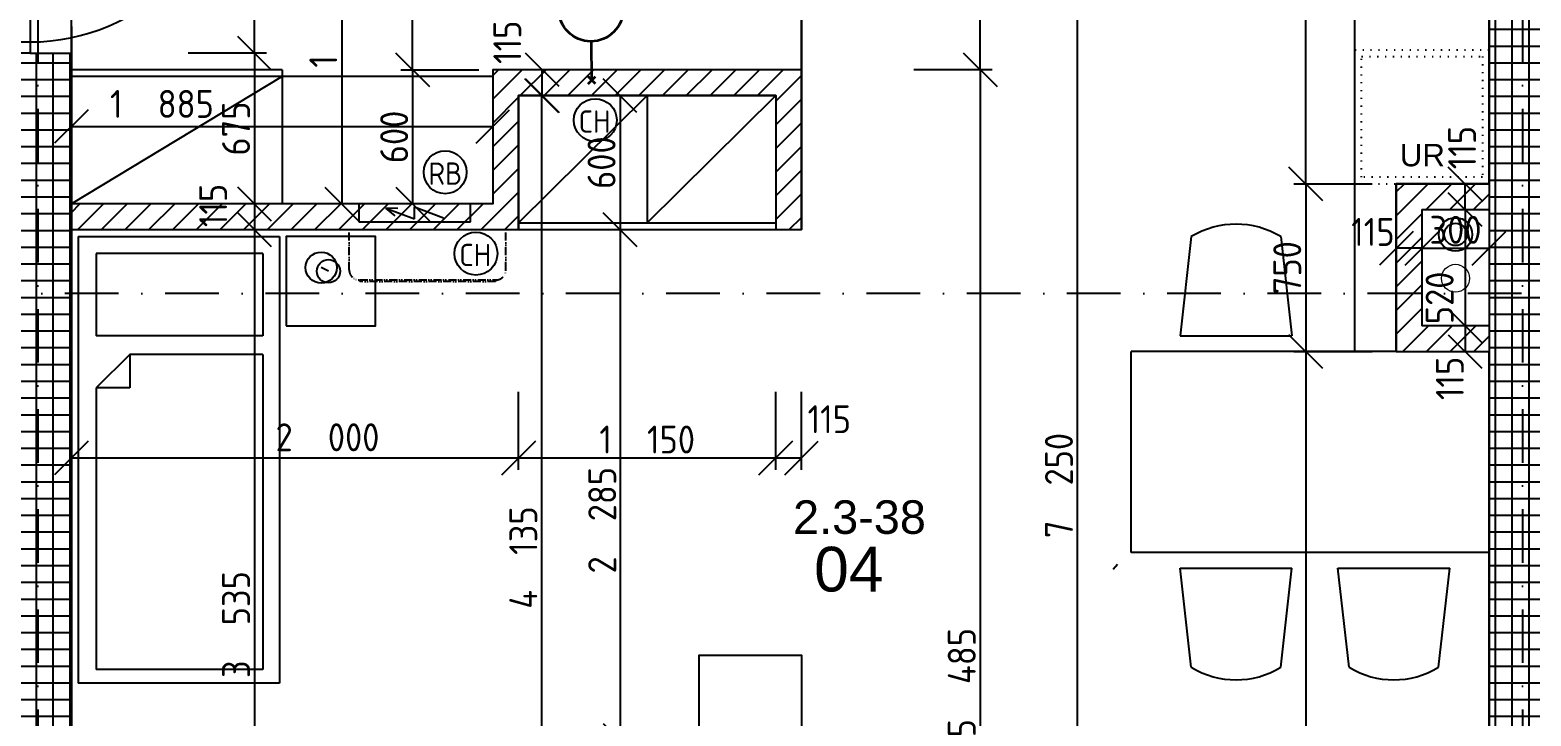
# Model space of a CAD drawing. Extents: x 4511820 to 5180432, y -1526536 to -944957.
# Drawn here: x 5109347 to 5116060, y -1209941 to -1206871 of the extents above; entities that cross this region are included whole.
import ezdxf

# ---------------------------------------------------------------- set-up
doc = ezdxf.new("R2010")
doc.units = 0
doc.header["$MEASUREMENT"] = 0
for name, pattern in [('ACAD_ISO07W100', [3.5, 0.5, -3]), ('ACAD_ISO12W100', [22, 12, -3, 0.5, -3, 0.5, -3]), ('BODKOCIARKOVANA_3', [5.6, 3, -1.3, 0, -1.3])]:
    doc.linetypes.add(name, pattern=pattern)
doc.layers.get('0').update_dxf_attribs({"linetype": 'CONTINUOUS'})
doc.layers.get('Defpoints').update_dxf_attribs({"color": 61, "linetype": 'CONTINUOUS'})
for name, color, linetype in [('DVERE', 45, 'CONTINUOUS'), ('KÓTY', 4, 'CONTINUOUS'), ('MÚRY', 1, 'CONTINUOUS'), ('osi', 253, 'CONTINUOUS'), ('Plochy', 41, 'CONTINUOUS'), ('POPIS', 7, 'CONTINUOUS'), ('TENKÁ', 7, 'CONTINUOUS'), ('ZARIADENIE', 47, 'CONTINUOUS'), ('ZARIADENIE1', 145, 'CONTINUOUS'), ('ZZ-chladenie', 133, 'CONTINUOUS'), ('ZZ-elektro', 221, 'CONTINUOUS'), ('zz-vetr', 52, 'CONTINUOUS'), ('ŠRAFY', 82, 'CONTINUOUS')]:
    doc.layers.add(name, color=color, linetype=linetype)
doc.layers.add('preklady', color=74, linetype='CONTINUOUS', lineweight=35)
doc.layers.add('zz-kanal-splaskova', color=37, linetype='CONTINUOUS', lineweight=18)
doc.styles.add('ARIAL', font='arial.ttf')
doc.styles.add('STYLE1', font='isocp.shx')
doc.dimstyles.new('STANDARD-50', dxfattribs={"dimtxt": 125, "dimasz": 150, "dimexe": 10, "dimexo": 200, "dimgap": 20, "dimtad": 1, "dimdsep": 46, "dimlunit": 6, "dimtxsty": 'STYLE1', "dimblk1": 'OBLIQUE', "dimblk2": 'OBLIQUE', "dimsah": 1, "dimcen": 2.5, "dimse1": 1, "dimse2": 1, "dimadec": 0, "dimazin": 0, "dimtfac": 1, "dimtmove": 1, "dimatfit": 3, "dimldrblk": 'OBLIQUE', "dimfxl": 1, "dimtolj": 1, "dimtzin": 0, "dimarcsym": 0})
pattern_1 = [(90, (-3307273.674, 579782.7), (-75, 1e-14), []), (180, (-3307273.674, 579782.7), (-1e-14, -75), [])]

# ---------------------------------------------------------------- blocks, each defined once
blk = doc.blocks.new('JEDNOPOSTEL')
at = {"layer": 'ZARIADENIE', "ltscale": 0.25}
for p, q in [((4449069, -1322230.2), (4447069, -1322230.2)), ((4447069, -1323130.2), (4447069, -1322230.2)), ((4449069, -1322230.2), (4449069, -1323130.2)), ((4449069, -1323130.2), (4447069, -1323130.2)), ((4448913, -1323349.6), (4448929.1, -1323317.4))]:
    blk.add_line(p, q, dxfattribs=at)
at = {"layer": 'ZARIADENIE', "color": 76, "ltscale": 0.25}
for p, q in [((4448390.6, -1322311.3), (4447130.6, -1322311.3)), ((4447130.6, -1323056.9), (4447130.6, -1322311.3)), ((4448540.6, -1322461.3), (4448390.6, -1322311.3)), ((4448390.6, -1322461.3), (4448390.6, -1322311.3)), ((4448992.6, -1322311.3), (4448623.3, -1322311.3)), ((4448623.3, -1323056.9), (4448623.3, -1322311.3)), ((4448992.6, -1323056.9), (4448992.6, -1322311.3)), ((4448540.6, -1322461.3), (4448390.6, -1322461.3)), ((4448540.6, -1323056.9), (4448540.6, -1322461.3)), ((4448540.6, -1323056.9), (4447130.6, -1323056.9)), ((4448992.6, -1323056.9), (4448623.3, -1323056.9))]:
    blk.add_line(p, q, dxfattribs=at)
at = {"layer": 'ZARIADENIE'}
blk.add_lwpolyline([(4448669, -1323160.2), (4448669, -1323560.2), (4449069, -1323560.2), (4449069, -1323160.2)], close=True, dxfattribs=at)
at = {"layer": 'ZARIADENIE', "ltscale": 0.25}
for centre, radius in [((4448929.1, -1323317.4), 69.7), ((4448913, -1323349.6), 51.9)]:
    blk.add_circle(centre, radius, dxfattribs=at)
blk = doc.blocks.new('chlad2')
at = {"layer": 'ZZ-chladenie', "linetype": 'ACAD_ISO12W100', "ltscale": 3}
for p, q in [((5102412.5, -1105747.3), (5102592.5, -1105747.3)), ((5102412.5, -1106448.4), (5102592.5, -1106448.4))]:
    blk.add_line(p, q, dxfattribs=at)
blk.add_lwpolyline([(5102367.5, -1106402), (5102360.8, -1106402), (5102360.8, -1105794.8), (5102367.5, -1105794.8)], close=True, dxfattribs=at)
for centre, start, end in [((5102412.5, -1105792.3), 90, 180), ((5102412.5, -1106403.4), 180, 270)]:
    blk.add_arc(centre, 45, start, end, dxfattribs=at)
blk = doc.blocks.new('_OBLIQUE')
at = {"color": 0, "linetype": 'ByBlock'}
blk.add_line((-0.5, -0.5), (0.5, 0.5), dxfattribs=at)
blk = doc.blocks.new('*D28121')
at = {"layer": 'Defpoints', "color": 0}
for p in [(5111636, -1207164.2), (5111636, -1207164.2), (5111897.5, -1211299.2)]:
    blk.add_point(p, dxfattribs=at)
at = {"layer": 'KÓTY', "color": 0, "lineweight": -2}
blk.add_line((5111636, -1211299.2), (5111636, -1207164.2), dxfattribs=at)
at = {"layer": 'KÓTY', "color": 0, "linetype": 'ByBlock', "lineweight": -2, "xscale": 150, "yscale": 150, "zscale": 150}
for p, rotation in [((5111636, -1207164.2), 90), ((5111636, -1211299.2), 270)]:
    blk.add_blockref('_OBLIQUE', p, dxfattribs=dict(at, rotation=rotation))
at = {"layer": 'KÓTY', "color": 0, "insert": (5111553.5, -1209231.7), "char_height": 125, "attachment_point": 5, "rotation": 90, "style": 'STYLE1'}
blk.add_mtext('\\A1;4ﾠ135', dxfattribs=at)
blk = doc.blocks.new('*D28122')
at = {"layer": 'Defpoints', "color": 0}
for p in [(5111638.2, -1207049.2), (5111638.2, -1207049.2), (5111638.2, -1207164.2)]:
    blk.add_point(p, dxfattribs=at)
at = {"layer": 'KÓTY', "color": 0, "lineweight": -2}
blk.add_line((5111638.2, -1207164.2), (5111638.2, -1207049.2), dxfattribs=at)
at = {"layer": 'KÓTY', "color": 0, "linetype": 'ByBlock', "lineweight": -2, "xscale": 150, "yscale": 150, "zscale": 150}
for p, rotation in [((5111638.2, -1207049.2), 90), ((5111638.2, -1207164.2), 270)]:
    blk.add_blockref('_OBLIQUE', p, dxfattribs=dict(at, rotation=rotation))
at = {"layer": 'KÓTY', "color": 0, "insert": (5111482, -1206925.5), "char_height": 125, "attachment_point": 5, "rotation": 90, "style": 'STYLE1'}
blk.add_mtext('\\A1;115', dxfattribs=at)
blk = doc.blocks.new('*D28124')
at = {"layer": 'Defpoints', "color": 0}
for p in [(5110822.5, -1205974.2), (5110741.5, -1207649.2), (5110741.5, -1207649.2)]:
    blk.add_point(p, dxfattribs=at)
at = {"layer": 'KÓTY', "color": 0, "lineweight": -2}
blk.add_line((5110741.5, -1205974.2), (5110741.5, -1207649.2), dxfattribs=at)
at = {"layer": 'KÓTY', "color": 0, "linetype": 'ByBlock', "lineweight": -2, "xscale": 150, "yscale": 150, "zscale": 150}
for p, rotation in [((5110741.5, -1205974.2), 90), ((5110741.5, -1207649.2), 270)]:
    blk.add_blockref('_OBLIQUE', p, dxfattribs=dict(at, rotation=rotation))
at = {"layer": 'KÓTY', "color": 0, "insert": (5110659, -1206811.7), "char_height": 125, "attachment_point": 5, "rotation": 90, "style": 'STYLE1'}
blk.add_mtext('\\A1;1ﾠ675', dxfattribs=at)
blk = doc.blocks.new('*D28125')
at = {"layer": 'Defpoints', "color": 0}
for p in [(5110351.5, -1207649.2), (5110351.5, -1207764.2), (5110351.5, -1207764.2)]:
    blk.add_point(p, dxfattribs=at)
at = {"layer": 'KÓTY', "color": 0, "lineweight": -2}
blk.add_line((5110351.5, -1207649.2), (5110351.5, -1207764.2), dxfattribs=at)
at = {"layer": 'KÓTY', "color": 0, "linetype": 'ByBlock', "lineweight": -2, "xscale": 150, "yscale": 150, "zscale": 150}
for p, rotation in [((5110351.5, -1207649.2), 90), ((5110351.5, -1207764.2), 270)]:
    blk.add_blockref('_OBLIQUE', p, dxfattribs=dict(at, rotation=rotation))
at = {"layer": 'KÓTY', "color": 0, "insert": (5110166.5, -1207656), "char_height": 125, "attachment_point": 5, "rotation": 90, "style": 'STYLE1'}
blk.add_mtext('\\A1;115', dxfattribs=at)
blk = doc.blocks.new('*D28126')
at = {"layer": 'Defpoints', "color": 0}
for p in [(5110351.5, -1207764.2), (5110351.5, -1211299.2), (5110351.5, -1211299.2)]:
    blk.add_point(p, dxfattribs=at)
at = {"layer": 'KÓTY', "color": 0, "lineweight": -2}
blk.add_line((5110351.5, -1207764.2), (5110351.5, -1211299.2), dxfattribs=at)
at = {"layer": 'KÓTY', "color": 0, "linetype": 'ByBlock', "lineweight": -2, "xscale": 150, "yscale": 150, "zscale": 150}
for p, rotation in [((5110351.5, -1207764.2), 90), ((5110351.5, -1211299.2), 270)]:
    blk.add_blockref('_OBLIQUE', p, dxfattribs=dict(at, rotation=rotation))
at = {"layer": 'KÓTY', "color": 0, "insert": (5110269, -1209531.7), "char_height": 125, "attachment_point": 5, "rotation": 90, "style": 'STYLE1'}
blk.add_mtext('\\A1;3ﾠ535', dxfattribs=at)
blk = doc.blocks.new('*D28153')
at = {"layer": 'Defpoints', "color": 0}
for p in [(5109532.5, -1207879.2), (5111532.5, -1207879.2), (5111532.5, -1208786)]:
    blk.add_point(p, dxfattribs=at)
at = {"layer": 'KÓTY', "color": 0, "lineweight": -2}
blk.add_line((5109532.5, -1208786), (5111532.5, -1208786), dxfattribs=at)
at = {"layer": 'KÓTY', "color": 0, "linetype": 'ByBlock', "lineweight": -2, "xscale": 150, "yscale": 150, "zscale": 150, "rotation": 180}
blk.add_blockref('_OBLIQUE', (5109532.5, -1208786), dxfattribs=at)
at = {"layer": 'KÓTY', "color": 0, "linetype": 'ByBlock', "lineweight": -2, "xscale": 150, "yscale": 150, "zscale": 150}
blk.add_blockref('_OBLIQUE', (5111532.5, -1208786), dxfattribs=at)
at = {"layer": 'KÓTY', "color": 0, "insert": (5110678, -1208693.5), "char_height": 125, "attachment_point": 5, "style": 'STYLE1'}
blk.add_mtext('\\A1;2ﾠ000', dxfattribs=at)
blk = doc.blocks.new('*D28154')
at = {"layer": 'Defpoints', "color": 0}
for p in [(5111532.5, -1207879.2), (5112682.5, -1207879.2), (5112682.5, -1208786)]:
    blk.add_point(p, dxfattribs=at)
at = {"layer": 'KÓTY', "color": 0, "lineweight": -2}
blk.add_line((5111532.5, -1208786), (5112682.5, -1208786), dxfattribs=at)
at = {"layer": 'KÓTY', "color": 0, "linetype": 'ByBlock', "lineweight": -2, "xscale": 150, "yscale": 150, "zscale": 150, "rotation": 180}
blk.add_blockref('_OBLIQUE', (5111532.5, -1208786), dxfattribs=at)
at = {"layer": 'KÓTY', "color": 0, "linetype": 'ByBlock', "lineweight": -2, "xscale": 150, "yscale": 150, "zscale": 150}
blk.add_blockref('_OBLIQUE', (5112682.5, -1208786), dxfattribs=at)
at = {"layer": 'KÓTY', "color": 0, "insert": (5112107.5, -1208703.5), "char_height": 125, "attachment_point": 5, "style": 'STYLE1'}
blk.add_mtext('\\A1;1ﾠ150', dxfattribs=at)
blk = doc.blocks.new('*D28155')
at = {"layer": 'Defpoints', "color": 0}
for p in [(5111417.5, -1207302.5), (5109532.5, -1207649.2), (5111417.5, -1207649.2)]:
    blk.add_point(p, dxfattribs=at)
at = {"layer": 'KÓTY', "color": 0, "lineweight": -2}
blk.add_line((5109532.5, -1207302.5), (5111417.5, -1207302.5), dxfattribs=at)
at = {"layer": 'KÓTY', "color": 0, "linetype": 'ByBlock', "lineweight": -2, "xscale": 150, "yscale": 150, "zscale": 150, "rotation": 180}
blk.add_blockref('_OBLIQUE', (5109532.5, -1207302.5), dxfattribs=at)
at = {"layer": 'KÓTY', "color": 0, "linetype": 'ByBlock', "lineweight": -2, "xscale": 150, "yscale": 150, "zscale": 150}
blk.add_blockref('_OBLIQUE', (5111417.5, -1207302.5), dxfattribs=at)
at = {"layer": 'KÓTY', "color": 0, "insert": (5109937.5, -1207201.5), "char_height": 125, "attachment_point": 5, "style": 'STYLE1'}
blk.add_mtext('\\A1;1ﾠ885', dxfattribs=at)
blk = doc.blocks.new('*D28156')
at = {"layer": 'Defpoints', "color": 0}
for p in [(5111417.5, -1207049.2), (5111058.5, -1207649.2), (5111417.5, -1207649.2)]:
    blk.add_point(p, dxfattribs=at)
at = {"layer": 'KÓTY', "color": 0, "lineweight": -2}
blk.add_line((5111058.5, -1207049.2), (5111058.5, -1207649.2), dxfattribs=at)
at = {"layer": 'KÓTY', "color": 0, "linetype": 'ByBlock', "lineweight": -2, "xscale": 150, "yscale": 150, "zscale": 150}
for p, rotation in [((5111058.5, -1207049.2), 90), ((5111058.5, -1207649.2), 270)]:
    blk.add_blockref('_OBLIQUE', p, dxfattribs=dict(at, rotation=rotation))
at = {"layer": 'KÓTY', "color": 0, "insert": (5110976, -1207349.2), "char_height": 125, "attachment_point": 5, "rotation": 90, "style": 'STYLE1'}
blk.add_mtext('\\A1;600', dxfattribs=at)
blk = doc.blocks.new('*D28157')
at = {"layer": 'Defpoints', "color": 0}
for p in [(5111058.5, -1205974.2), (5111417.5, -1205974.2), (5111417.5, -1207049.2)]:
    blk.add_point(p, dxfattribs=at)
at = {"layer": 'KÓTY', "color": 0, "lineweight": -2}
blk.add_line((5111058.5, -1207049.2), (5111058.5, -1205974.2), dxfattribs=at)
at = {"layer": 'KÓTY', "color": 0, "linetype": 'ByBlock', "lineweight": -2, "xscale": 150, "yscale": 150, "zscale": 150}
for p, rotation in [((5111058.5, -1205974.2), 90), ((5111058.5, -1207049.2), 270)]:
    blk.add_blockref('_OBLIQUE', p, dxfattribs=dict(at, rotation=rotation))
at = {"layer": 'KÓTY', "color": 0, "insert": (5110976, -1206511.7), "char_height": 125, "attachment_point": 5, "rotation": 90, "style": 'STYLE1'}
blk.add_mtext('\\A1;1ﾠ075', dxfattribs=at)
blk = doc.blocks.new('*D28163')
at = {"layer": 'Defpoints', "color": 0}
for p in [(5114031.5, -1205284.2), (5114868.5, -1205284.2), (5114868.5, -1212534.2)]:
    blk.add_point(p, dxfattribs=at)
at = {"layer": 'KÓTY', "color": 0, "lineweight": -2}
blk.add_line((5114031.5, -1212534.2), (5114031.5, -1205284.2), dxfattribs=at)
at = {"layer": 'KÓTY', "color": 0, "linetype": 'ByBlock', "lineweight": -2, "xscale": 150, "yscale": 150, "zscale": 150}
for p, rotation in [((5114031.5, -1205284.2), 90), ((5114031.5, -1212534.2), 270)]:
    blk.add_blockref('_OBLIQUE', p, dxfattribs=dict(at, rotation=rotation))
at = {"layer": 'KÓTY', "color": 0, "insert": (5113949, -1208909.2), "char_height": 125, "attachment_point": 5, "rotation": 90, "style": 'STYLE1'}
blk.add_mtext('\\A1;7ﾠ250', dxfattribs=at)
blk = doc.blocks.new('*D28173')
at = {"layer": 'Defpoints', "color": 0}
for p in [(5109532.5, -1206974.2), (5109532.5, -1207649.2), (5110351.5, -1207649.2)]:
    blk.add_point(p, dxfattribs=at)
at = {"layer": 'KÓTY', "color": 0, "lineweight": -2}
blk.add_line((5110351.5, -1206974.2), (5110351.5, -1207649.2), dxfattribs=at)
at = {"layer": 'KÓTY', "color": 0, "linetype": 'ByBlock', "lineweight": -2, "xscale": 150, "yscale": 150, "zscale": 150}
for p, rotation in [((5110351.5, -1206974.2), 90), ((5110351.5, -1207649.2), 270)]:
    blk.add_blockref('_OBLIQUE', p, dxfattribs=dict(at, rotation=rotation))
at = {"layer": 'KÓTY', "color": 0, "insert": (5110269, -1207311.7), "char_height": 125, "attachment_point": 5, "rotation": 90, "style": 'STYLE1'}
blk.add_mtext('\\A1;675', dxfattribs=at)
blk = doc.blocks.new('*D28174')
at = {"layer": 'Defpoints', "color": 0}
for p in [(5109532.5, -1205974.2), (5110351.5, -1205974.2), (5109532.5, -1206974.2)]:
    blk.add_point(p, dxfattribs=at)
at = {"layer": 'KÓTY', "color": 0, "lineweight": -2}
blk.add_line((5110351.5, -1206974.2), (5110351.5, -1205974.2), dxfattribs=at)
at = {"layer": 'KÓTY', "color": 0, "linetype": 'ByBlock', "lineweight": -2, "xscale": 150, "yscale": 150, "zscale": 150}
for p, rotation in [((5110351.5, -1205974.2), 90), ((5110351.5, -1206974.2), 270)]:
    blk.add_blockref('_OBLIQUE', p, dxfattribs=dict(at, rotation=rotation))
at = {"layer": 'KÓTY', "color": 0, "insert": (5110269, -1206474.2), "char_height": 125, "attachment_point": 5, "rotation": 90, "style": 'STYLE1'}
blk.add_mtext('\\A1;1ﾠ000', dxfattribs=at)
blk = doc.blocks.new('*D28178')
at = {"layer": 'Defpoints', "color": 0}
for p in [(5112750, -1207049.2), (5112870, -1212534.2), (5113597, -1212534.2)]:
    blk.add_point(p, dxfattribs=at)
at = {"layer": 'KÓTY', "color": 0, "lineweight": -2}
blk.add_line((5113597, -1207049.2), (5113597, -1212534.2), dxfattribs=at)
at = {"layer": 'KÓTY', "color": 0, "linetype": 'ByBlock', "lineweight": -2, "xscale": 150, "yscale": 150, "zscale": 150}
for p, rotation in [((5113597, -1207049.2), 90), ((5113597, -1212534.2), 270)]:
    blk.add_blockref('_OBLIQUE', p, dxfattribs=dict(at, rotation=rotation))
at = {"layer": 'KÓTY', "color": 0, "insert": (5113514.5, -1209791.7), "char_height": 125, "attachment_point": 5, "rotation": 90, "style": 'STYLE1'}
blk.add_mtext('\\A1;5ﾠ485', dxfattribs=at)
blk = doc.blocks.new('*D28179')
at = {"layer": 'Defpoints', "color": 0}
for p in [(5112797.5, -1205974.2), (5113597, -1205974.2), (5112797.5, -1207049.2)]:
    blk.add_point(p, dxfattribs=at)
at = {"layer": 'KÓTY', "color": 0, "lineweight": -2}
blk.add_line((5113597, -1207049.2), (5113597, -1205974.2), dxfattribs=at)
at = {"layer": 'KÓTY', "color": 0, "linetype": 'ByBlock', "lineweight": -2, "xscale": 150, "yscale": 150, "zscale": 150}
for p, rotation in [((5113597, -1205974.2), 90), ((5113597, -1207049.2), 270)]:
    blk.add_blockref('_OBLIQUE', p, dxfattribs=dict(at, rotation=rotation))
at = {"layer": 'KÓTY', "color": 0, "insert": (5113492.5, -1206434), "char_height": 125, "attachment_point": 5, "rotation": 90, "style": 'STYLE1'}
blk.add_mtext('\\A1;1ﾠ075', dxfattribs=at)
blk = doc.blocks.new('*D28183')
at = {"layer": 'Defpoints', "color": 0}
for p in [(5115299.5, -1207559.2), (5115052.5, -1208309.2), (5115299.5, -1208309.2)]:
    blk.add_point(p, dxfattribs=at)
at = {"layer": 'KÓTY', "color": 0, "lineweight": -2}
blk.add_line((5115052.5, -1207559.2), (5115052.5, -1208309.2), dxfattribs=at)
at = {"layer": 'KÓTY', "color": 0, "linetype": 'ByBlock', "lineweight": -2, "xscale": 150, "yscale": 150, "zscale": 150}
for p, rotation in [((5115052.5, -1207559.2), 90), ((5115052.5, -1208309.2), 270)]:
    blk.add_blockref('_OBLIQUE', p, dxfattribs=dict(at, rotation=rotation))
at = {"layer": 'KÓTY', "color": 0, "insert": (5114970, -1207934.2), "char_height": 125, "attachment_point": 5, "rotation": 90, "style": 'STYLE1'}
blk.add_mtext('\\A1;750', dxfattribs=at)
blk = doc.blocks.new('*D28184')
at = {"layer": 'Defpoints', "color": 0}
for p in [(5115457.5, -1208309.2), (5115052.5, -1212534.2), (5115457.5, -1212534.2)]:
    blk.add_point(p, dxfattribs=at)
at = {"layer": 'KÓTY', "color": 0, "lineweight": -2}
blk.add_line((5115052.5, -1208309.2), (5115052.5, -1212534.2), dxfattribs=at)
at = {"layer": 'KÓTY', "color": 0, "linetype": 'ByBlock', "lineweight": -2, "xscale": 150, "yscale": 150, "zscale": 150}
for p, rotation in [((5115052.5, -1208309.2), 90), ((5115052.5, -1212534.2), 270)]:
    blk.add_blockref('_OBLIQUE', p, dxfattribs=dict(at, rotation=rotation))
at = {"layer": 'KÓTY', "color": 0, "insert": (5114970, -1210421.7), "char_height": 125, "attachment_point": 5, "rotation": 90, "style": 'STYLE1'}
blk.add_mtext('\\A1;4ﾠ225', dxfattribs=at)
blk = doc.blocks.new('*D28185')
at = {"layer": 'Defpoints', "color": 0}
for p in [(5115052.5, -1205284.2), (5115457.5, -1205284.2), (5115457.5, -1207559.2)]:
    blk.add_point(p, dxfattribs=at)
at = {"layer": 'KÓTY', "color": 0, "lineweight": -2}
blk.add_line((5115052.5, -1207559.2), (5115052.5, -1205284.2), dxfattribs=at)
at = {"layer": 'KÓTY', "color": 0, "linetype": 'ByBlock', "lineweight": -2, "xscale": 150, "yscale": 150, "zscale": 150}
for p, rotation in [((5115052.5, -1205284.2), 90), ((5115052.5, -1207559.2), 270)]:
    blk.add_blockref('_OBLIQUE', p, dxfattribs=dict(at, rotation=rotation))
at = {"layer": 'KÓTY', "color": 0, "insert": (5114970, -1206421.7), "char_height": 125, "attachment_point": 5, "rotation": 90, "style": 'STYLE1'}
blk.add_mtext('\\A1;2ﾠ275', dxfattribs=at)
blk = doc.blocks.new('*D28188')
at = {"layer": 'Defpoints', "color": 0}
for p in [(5115572.5, -1207674.2), (5115872.5, -1207674.2), (5115872.5, -1207847.5)]:
    blk.add_point(p, dxfattribs=at)
at = {"layer": 'KÓTY', "color": 0, "lineweight": -2}
blk.add_line((5115572.5, -1207847.5), (5115872.5, -1207847.5), dxfattribs=at)
at = {"layer": 'KÓTY', "color": 0, "linetype": 'ByBlock', "lineweight": -2, "xscale": 150, "yscale": 150, "zscale": 150, "rotation": 180}
blk.add_blockref('_OBLIQUE', (5115572.5, -1207847.5), dxfattribs=at)
at = {"layer": 'KÓTY', "color": 0, "linetype": 'ByBlock', "lineweight": -2, "xscale": 150, "yscale": 150, "zscale": 150}
blk.add_blockref('_OBLIQUE', (5115872.5, -1207847.5), dxfattribs=at)
at = {"layer": 'KÓTY', "color": 0, "insert": (5115722.5, -1207765), "char_height": 125, "attachment_point": 5, "style": 'STYLE1'}
blk.add_mtext('\\A1;300', dxfattribs=at)
blk = doc.blocks.new('*D28189')
at = {"layer": 'Defpoints', "color": 0}
for p in [(5115572.5, -1207674.2), (5115572.5, -1208194.2), (5115765, -1208194.2)]:
    blk.add_point(p, dxfattribs=at)
at = {"layer": 'KÓTY', "color": 0, "lineweight": -2}
blk.add_line((5115765, -1207674.2), (5115765, -1208194.2), dxfattribs=at)
at = {"layer": 'KÓTY', "color": 0, "linetype": 'ByBlock', "lineweight": -2, "xscale": 150, "yscale": 150, "zscale": 150}
for p, rotation in [((5115765, -1207674.2), 90), ((5115765, -1208194.2), 270)]:
    blk.add_blockref('_OBLIQUE', p, dxfattribs=dict(at, rotation=rotation))
at = {"layer": 'KÓTY', "color": 0, "insert": (5115651.5, -1208069.5), "char_height": 125, "attachment_point": 5, "rotation": 90, "style": 'STYLE1'}
blk.add_mtext('\\A1;520', dxfattribs=at)
blk = doc.blocks.new('*D28190')
at = {"layer": 'Defpoints', "color": 0}
for p in [(5115457.5, -1207847.5), (5115457.5, -1207847.5), (5115572.5, -1207847.5)]:
    blk.add_point(p, dxfattribs=at)
at = {"layer": 'KÓTY', "color": 0, "lineweight": -2}
blk.add_line((5115572.5, -1207847.5), (5115457.5, -1207847.5), dxfattribs=at)
at = {"layer": 'KÓTY', "color": 0, "linetype": 'ByBlock', "lineweight": -2, "xscale": 150, "yscale": 150, "zscale": 150, "rotation": 180}
blk.add_blockref('_OBLIQUE', (5115457.5, -1207847.5), dxfattribs=at)
at = {"layer": 'KÓTY', "color": 0, "linetype": 'ByBlock', "lineweight": -2, "xscale": 150, "yscale": 150, "zscale": 150}
blk.add_blockref('_OBLIQUE', (5115572.5, -1207847.5), dxfattribs=at)
at = {"layer": 'KÓTY', "color": 0, "insert": (5115353, -1207774.5), "char_height": 125, "attachment_point": 5, "style": 'STYLE1'}
blk.add_mtext('\\A1;115', dxfattribs=at)
blk = doc.blocks.new('*D28191')
at = {"layer": 'Defpoints', "color": 0}
for p in [(5115572.5, -1208194.2), (5115572.5, -1208309.2), (5115765, -1208309.2)]:
    blk.add_point(p, dxfattribs=at)
at = {"layer": 'KÓTY', "color": 0, "lineweight": -2}
blk.add_line((5115765, -1208194.2), (5115765, -1208309.2), dxfattribs=at)
at = {"layer": 'KÓTY', "color": 0, "linetype": 'ByBlock', "lineweight": -2, "xscale": 150, "yscale": 150, "zscale": 150}
for p, rotation in [((5115765, -1208194.2), 90), ((5115765, -1208309.2), 270)]:
    blk.add_blockref('_OBLIQUE', p, dxfattribs=dict(at, rotation=rotation))
at = {"layer": 'KÓTY', "color": 0, "insert": (5115697, -1208430), "char_height": 125, "attachment_point": 5, "rotation": 90, "style": 'STYLE1'}
blk.add_mtext('\\A1;115', dxfattribs=at)
blk = doc.blocks.new('*D28192')
at = {"layer": 'Defpoints', "color": 0}
for p in [(5115765, -1207559.2), (5115765, -1207559.2), (5115765, -1207674.2)]:
    blk.add_point(p, dxfattribs=at)
at = {"layer": 'KÓTY', "color": 0, "lineweight": -2}
blk.add_line((5115765, -1207674.2), (5115765, -1207559.2), dxfattribs=at)
at = {"layer": 'KÓTY', "color": 0, "linetype": 'ByBlock', "lineweight": -2, "xscale": 150, "yscale": 150, "zscale": 150}
for p, rotation in [((5115765, -1207559.2), 90), ((5115765, -1207674.2), 270)]:
    blk.add_blockref('_OBLIQUE', p, dxfattribs=dict(at, rotation=rotation))
at = {"layer": 'KÓTY', "color": 0, "insert": (5115752, -1207397), "char_height": 125, "attachment_point": 5, "rotation": 90, "style": 'STYLE1'}
blk.add_mtext('\\A1;115', dxfattribs=at)
blk = doc.blocks.new('*D28675')
at = {"layer": 'Defpoints', "color": 0}
for p in [(5112682.5, -1207764.2), (5112797.5, -1207764.2), (5112797.5, -1208786)]:
    blk.add_point(p, dxfattribs=at)
at = {"layer": 'KÓTY', "color": 0, "lineweight": -2}
blk.add_line((5112682.5, -1208786), (5112797.5, -1208786), dxfattribs=at)
at = {"layer": 'KÓTY', "color": 0, "linetype": 'ByBlock', "lineweight": -2, "xscale": 150, "yscale": 150, "zscale": 150, "rotation": 180}
blk.add_blockref('_OBLIQUE', (5112682.5, -1208786), dxfattribs=at)
at = {"layer": 'KÓTY', "color": 0, "linetype": 'ByBlock', "lineweight": -2, "xscale": 150, "yscale": 150, "zscale": 150}
blk.add_blockref('_OBLIQUE', (5112797.5, -1208786), dxfattribs=at)
at = {"layer": 'KÓTY', "color": 0, "insert": (5112922, -1208612.5), "char_height": 125, "attachment_point": 5, "style": 'STYLE1'}
blk.add_mtext('\\A1;115', dxfattribs=at)
blk = doc.blocks.new('*D28677')
at = {"layer": 'Defpoints', "color": 0}
for p in [(5112682.5, -1207764.2), (5111986, -1210049.2), (5112682.5, -1210049.2)]:
    blk.add_point(p, dxfattribs=at)
at = {"layer": 'KÓTY', "color": 0, "lineweight": -2}
blk.add_line((5111986, -1207764.2), (5111986, -1210049.2), dxfattribs=at)
at = {"layer": 'KÓTY', "color": 0, "linetype": 'ByBlock', "lineweight": -2, "xscale": 150, "yscale": 150, "zscale": 150}
for p, rotation in [((5111986, -1207764.2), 90), ((5111986, -1210049.2), 270)]:
    blk.add_blockref('_OBLIQUE', p, dxfattribs=dict(at, rotation=rotation))
at = {"layer": 'KÓTY', "color": 0, "insert": (5111906.5, -1209064.5), "char_height": 125, "attachment_point": 5, "rotation": 90, "style": 'STYLE1'}
blk.add_mtext('\\A1;2ﾠ285', dxfattribs=at)
blk = doc.blocks.new('*D28678')
at = {"layer": 'Defpoints', "color": 0}
for p in [(5112617, -1207164.2), (5111986, -1207764.2), (5112682.5, -1207764.2)]:
    blk.add_point(p, dxfattribs=at)
at = {"layer": 'KÓTY', "color": 0, "lineweight": -2}
blk.add_line((5111986, -1207164.2), (5111986, -1207764.2), dxfattribs=at)
at = {"layer": 'KÓTY', "color": 0, "linetype": 'ByBlock', "lineweight": -2, "xscale": 150, "yscale": 150, "zscale": 150}
for p, rotation in [((5111986, -1207164.2), 90), ((5111986, -1207764.2), 270)]:
    blk.add_blockref('_OBLIQUE', p, dxfattribs=dict(at, rotation=rotation))
at = {"layer": 'KÓTY', "color": 0, "insert": (5111903.5, -1207464.2), "char_height": 125, "attachment_point": 5, "rotation": 90, "style": 'STYLE1'}
blk.add_mtext('\\A1;600', dxfattribs=at)

msp = doc.modelspace()

# ---------------------------------------------------------------- hatches: boundary and pattern name
at = {"layer": 'ŠRAFY', "ltscale": 0.25}
h = msp.add_hatch(dxfattribs=at)
h.set_pattern_fill('ANSI37', color=256, scale=600, angle=45)
h.set_pattern_definition(pattern_1)
h.paths.add_polyline_path([(5116172.5, -1211299.226), (5116172.5, -1205159.226), (5115872.5, -1205159.226), (5115872.5, -1205169.226), (5115872.5, -1205284.226), (5115872.5, -1207559.226), (5115872.5, -1207674.226), (5115872.5, -1208194.226), (5115872.5, -1208309.226), (5115872.5, -1212534.226), (5116172.5, -1212534.226)])
h = msp.add_hatch(dxfattribs=at)
h.set_pattern_fill('ANSI37', color=256, scale=600, angle=45)
h.set_pattern_definition(pattern_1)
h.paths.add_polyline_path([(5109232.5, -1208619.226), (5109232.5, -1208734.226), (5109232.5, -1211474.226), (5109532.5, -1211474.226), (5109532.5, -1211299.226), (5109532.5, -1207764.226), (5109532.5, -1207649.226), (5109532.5, -1206974.226), (5109347.5, -1206974.226), (5109232.5, -1206974.226), (5109232.5, -1208569.226)])
h = msp.add_hatch(dxfattribs=at)
h.set_pattern_fill('ANSI31', color=256, scale=600, style=0)
h.set_pattern_definition([(45, (515270.5, 214751.965), (-53.0330086, 53.0330086), [])])
h.paths.add_polyline_path([(5112797.5, -1207764.226), (5112797.5, -1207049.226), (5111417.5, -1207049.226), (5111417.5, -1207649.226), (5109532.5, -1207649.226), (5109532.5, -1207764.226), (5111532.5, -1207764.226), (5111532.5, -1207164.226), (5112682.5, -1207164.226), (5112682.5, -1207764.226)])
h.paths.add_polyline_path([(5110041.5, -1207774.726), (5110041.5, -1207537.226), (5110291.5, -1207537.226), (5110291.5, -1207774.726)], flags=9)
h = msp.add_hatch(dxfattribs=at)
h.set_pattern_fill('ANSI31', color=256, scale=600, style=0)
h.set_pattern_definition([(45, (515270.5, 214751.965), (-53.0330086, 53.0330086), [])])
h.paths.add_polyline_path([(5115572.5, -1208194.226), (5115572.5, -1207674.226), (5115872.5, -1207674.226), (5115872.5, -1207559.226), (5115457.5, -1207559.226), (5115457.5, -1208309.226), (5115872.5, -1208309.226), (5115872.5, -1208194.226), (5115652.5, -1208194.226)])

# ---------------------------------------------------------------- linework, layer by layer
at = {"layer": 'DVERE'}
msp.add_line((5109347.5, -1206024.226), (5109347.5, -1206924.226), dxfattribs=at)
msp.add_arc((5109347.5, -1206024.226), 900, 270, 0, dxfattribs=at)
at = {"layer": 'KÓTY', "ltscale": 0.25}
for p, q in [((5110404.903, -1206974.226), (5110054.903, -1206974.226)), ((5113650.403, -1207049.226), (5113300.403, -1207049.226))]:
    msp.add_line(p, q, dxfattribs=at)
at = {"layer": 'KÓTY', "ltscale": 25}
for p, q in [((5111005.097, -1207049.226), (5111355.097, -1207049.226)), ((5114999.097, -1207559.226), (5115349.097, -1207559.226)), ((5114999.097, -1208309.226), (5115349.097, -1208309.226)), ((5111532.5, -1208839.438), (5111532.5, -1208489.438)), ((5112682.5, -1208839.438), (5112682.5, -1208489.438)), ((5112797.5, -1208839.438), (5112797.5, -1208489.438))]:
    msp.add_line(p, q, dxfattribs=at)
at = {"layer": 'KÓTY'}
msp.add_line((5111932.597, -1207764.226), (5112282.597, -1207764.226), dxfattribs=at)
at = {"layer": 'MÚRY', "ltscale": 0.25}
for p, q in [((5115872.5, -1207559.226), (5115872.5, -1205284.226)), ((5112797.5, -1207049.226), (5111417.5, -1207049.226)), ((5112682.5, -1207164.226), (5111532.5, -1207164.226)), ((5115457.5, -1207559.226), (5115872.5, -1207559.226)), ((5115457.5, -1208309.226), (5115457.5, -1207559.226)), ((5111417.5, -1207649.226), (5109532.5, -1207649.226)), ((5115572.5, -1207674.226), (5115872.5, -1207674.226)), ((5115572.5, -1207674.226), (5115572.5, -1208194.226)), ((5115872.5, -1207674.226), (5115872.5, -1208194.226)), ((5109532.5, -1207764.226), (5111532.5, -1207764.226)), ((5115457.5, -1208309.226), (5115872.5, -1208309.226))]:
    msp.add_line(p, q, dxfattribs=at)
at = {"layer": 'MÚRY'}
for p, q in [((5109232.5, -1206924.226), (5109347.5, -1206924.226)), ((5109347.5, -1206924.226), (5109347.5, -1206974.226)), ((5109347.5, -1206924.226), (5109347.5, -1206974.226)), ((5109347.5, -1206974.226), (5109532.5, -1206974.226)), ((5109532.5, -1206974.226), (5109532.5, -1207649.226)), ((5111417.5, -1207049.226), (5111417.5, -1207649.226)), ((5112797.5, -1207049.226), (5112797.5, -1207764.226)), ((5111532.5, -1207164.226), (5111532.5, -1207764.226)), ((5112682.5, -1207164.226), (5112682.5, -1207764.226)), ((5109532.5, -1207764.226), (5109532.5, -1211299.226)), ((5112682.5, -1207764.226), (5112797.5, -1207764.226)), ((5115872.5, -1208194.226), (5115572.5, -1208194.226)), ((5115872.5, -1208194.226), (5115652.5, -1208194.226)), ((5115872.5, -1212534.226), (5115872.5, -1208309.226))]:
    msp.add_line(p, q, dxfattribs=at)
at = {"layer": 'osi', "linetype": 'BODKOCIARKOVANA_3', "ltscale": 80}
for p, q in [((5109382.5, -1198261.132), (5109382.5, -1230189.035)), ((5116022.5, -1198261.132), (5116022.5, -1230189.035)), ((5157242.5, -1208049.226), (5093572.5, -1208049.226))]:
    msp.add_line(p, q, dxfattribs=at)
at = {"layer": 'Plochy'}
for points in [[(5109532.5, -1211299.226), (5109532.5, -1207764.226), (5111532.5, -1207764.226), (5111532.5, -1207164.226), (5112682.5, -1207164.226), (5112682.5, -1207764.226), (5112797.5, -1207764.226), (5112797.5, -1205974.226), (5112912.5, -1205974.226), (5112912.5, -1205284.226), (5115872.5, -1205284.226), (5115872.5, -1207559.226), (5115457.5, -1207559.226), (5115457.5, -1208309.226), (5115872.5, -1208309.226), (5115872.5, -1212534.226), (5112797.5, -1212534.226), (5112797.5, -1210049.226), (5112682.5, -1210049.226), (5112682.5, -1211299.226)], [(5109532.5, -1207649.226), (5109532.5, -1205974.226), (5112797.5, -1205974.226), (5112797.5, -1207049.226), (5111417.5, -1207049.226), (5111417.5, -1207649.226)]]:
    msp.add_lwpolyline(points, close=True, dxfattribs=at)
at = {"layer": 'preklady'}
for p, q in [((5111860.501, -1207095.035), (5111858.049, -1206921.52)), ((5111843.883, -1207111.652), (5111877.117, -1207078.418)), ((5111877.118, -1207111.652), (5111843.884, -1207078.418))]:
    msp.add_line(p, q, dxfattribs=at)
at = {"layer": 'preklady', "ltscale": 0.25}
msp.add_circle((5111856, -1206776.535), 145, dxfattribs=at)
at = {"layer": 'TENKÁ', "linetype": 'ACAD_ISO12W100', "ltscale": 10}
msp.add_line((5109532.5, -1205974.226), (5109532.5, -1206974.226), dxfattribs=at)
at = {"layer": 'TENKÁ', "linetype": 'ACAD_ISO07W100', "ltscale": 10}
msp.add_line((5112797.5, -1207049.226), (5112797.5, -1205974.226), dxfattribs=at)
at = {"layer": 'TENKÁ'}
for p, q in [((5109347.5, -1206974.226), (5109232.5, -1206974.226)), ((5115872.5, -1207559.226), (5115872.5, -1207674.226)), ((5109532.5, -1207649.226), (5109532.5, -1207764.226)), ((5115872.5, -1208194.226), (5115872.5, -1208309.226))]:
    msp.add_line(p, q, dxfattribs=at)
at = {"layer": 'ZARIADENIE'}
for p, q in [((5110475, -1207049.226), (5109532.5, -1207049.226)), ((5111417.5, -1207079.226), (5109532.5, -1207079.226)), ((5110475, -1207079.226), (5109532.5, -1207649.226)), ((5110475, -1207049.226), (5110475, -1207649.226)), ((5111532.5, -1207734.226), (5112107.5, -1207164.226)), ((5112107.5, -1207164.226), (5112107.5, -1207734.226)), ((5112107.5, -1207734.226), (5112682.5, -1207164.226)), ((5111532.5, -1207734.226), (5112682.5, -1207734.226)), ((5111532.5, -1207764.226), (5112682.5, -1207764.226))]:
    msp.add_line(p, q, dxfattribs=at)
at = {"layer": 'ZARIADENIE', "color": 45, "ltscale": 0.25}
for p, q in [((5114541.003, -1207795.49), (5114491.003, -1208239.618)), ((5114941.003, -1207795.49), (5114991.003, -1208239.618)), ((5114491.003, -1208239.618), (5114991.003, -1208239.618)), ((5114272.5, -1209209.226), (5114272.5, -1208309.226)), ((5115272.5, -1208309.226), (5114272.5, -1208309.226)), ((5115872.5, -1209209.226), (5114272.5, -1209209.226)), ((5114541.003, -1209722.962), (5114491.003, -1209278.835)), ((5114491.003, -1209278.835), (5114991.003, -1209278.835)), ((5114941.003, -1209722.962), (5114991.003, -1209278.835)), ((5115246.66, -1209722.962), (5115196.66, -1209278.835)), ((5115196.66, -1209278.835), (5115696.66, -1209278.835)), ((5115646.66, -1209722.962), (5115696.66, -1209278.835))]:
    msp.add_line(p, q, dxfattribs=at)
at = {"layer": 'ZARIADENIE', "ltscale": 0.25}
msp.add_line((5114190.935, -1209284.359), (5114210.728, -1209261.815), dxfattribs=at)
at = {"layer": 'ZARIADENIE', "color": 45, "ltscale": 0.25}
msp.add_lwpolyline([(5112339.733, -1211269.226), (5112339.733, -1209669.226), (5112797.5, -1209669.226), (5112797.5, -1211269.226)], close=True, dxfattribs=at)
for centre, start, end in [((5114741.003, -1208125.513), 58.7833856, 121.2166144), ((5114741.003, -1209392.939), 238.7833856, 301.2166144), ((5115446.66, -1209392.939), 238.7833856, 301.2166144)]:
    msp.add_arc(centre, 385.896, start, end, dxfattribs=at)
at = {"layer": 'ZARIADENIE1', "color": 8, "ltscale": 0.25}
for p, q in [((5115272.5, -1208309.226), (5115272.5, -1205889.226)), ((5115457.5, -1208309.226), (5115272.5, -1208309.226))]:
    msp.add_line(p, q, dxfattribs=at)
at = {"layer": 'ZARIADENIE1', "color": 8, "linetype": 'ACAD_ISO07W100', "ltscale": 10}
for p, q in [((5115272.5, -1206959.226), (5115872.5, -1206959.226)), ((5115272.5, -1206959.226), (5115872.5, -1206959.226)), ((5115272.5, -1207559.226), (5115457.5, -1207559.226))]:
    msp.add_line(p, q, dxfattribs=at)
msp.add_lwpolyline([(5115302.5, -1207529.226), (5115302.5, -1206989.226), (5115842.5, -1206989.226), (5115842.5, -1207529.226)], close=True, dxfattribs=at)
at = {"layer": 'ZZ-chladenie'}
for centre in [(5111875.44, -1207274.043), (5111341.85, -1207871.487)]:
    msp.add_circle(centre, 96, dxfattribs=at)
at = {"layer": 'ZZ-elektro'}
for p, q in [((5110817.5, -1207649.226), (5110817.5, -1207729.226)), ((5110939.007, -1207667.825), (5111067.5, -1207716.109)), ((5110992.313, -1207669.148), (5110939.007, -1207667.825)), ((5110979.993, -1207701.934), (5110939.007, -1207667.825)), ((5111067.5, -1207716.109), (5111067.5, -1207662.396)), ((5111067.5, -1207662.396), (5111195.993, -1207710.68)), ((5111317.5, -1207729.226), (5111317.5, -1207649.226)), ((5110817.5, -1207729.226), (5111317.5, -1207729.226))]:
    msp.add_line(p, q, dxfattribs=at)
msp.add_circle((5111204.02, -1207507.226), 96, dxfattribs=at)
at = {"layer": 'zz-kanal-splaskova'}
msp.add_circle((5115722.5, -1207981.726), 62.5, dxfattribs=at)
at = {"layer": 'zz-vetr'}
for radius in [75, 50]:
    msp.add_circle((5115722.5, -1207785.535), radius, dxfattribs=at)

# ---------------------------------------------------------------- block references
at = {"layer": 'ZARIADENIE', "color": 2, "rotation": 90.00000000000004}
msp.add_blockref('JEDNOPOSTEL', (3787332.309, -5656863.226), dxfattribs=at)
at = {"layer": 'ZZ-chladenie', "rotation": 90}
msp.add_blockref('chlad2', (4005027.514, -6310356.726), dxfattribs=at)

# ---------------------------------------------------------------- texts
at = {"layer": 'POPIS', "lineweight": 40, "ltscale": 0.25, "style": 'ARIAL'}
for s, height, p in [('2.3-38', 150, (5112759.911, -1209125.614)), ('04', 200, (5112853.938, -1209383.653))]:
    msp.add_text(s, height=height, dxfattribs=at).set_placement(p)
at = {"layer": 'ZARIADENIE1', "color": 8, "ltscale": 0.25, "style": 'ARIAL'}
msp.add_text('UR', height=100, dxfattribs=at).set_placement((5115473.31, -1207480.643))
at = {"layer": 'ZZ-chladenie', "style": 'STYLE1'}
for p in [(5111800.812, -1207330.242), (5111267.223, -1207927.687)]:
    msp.add_text('CH', height=100, dxfattribs=at).set_placement(p)
at = {"layer": 'ZZ-elektro', "style": 'STYLE1'}
msp.add_text('RB', height=100, dxfattribs=at).set_placement((5111129.392, -1207563.425))

# ---------------------------------------------------------------- dimensions: what is measured, and where the dimension line sits
at = {"layer": 'KÓTY'}
for base, p1, p2, picture, middle in [((5114031.5, -1205284.226), (5114868.5, -1212534.226), (5114868.5, -1205284.226), '*D28163', (5113948.957, -1208909.226)), ((5115052.5, -1205284.226), (5115457.5, -1207559.226), (5115457.5, -1205284.226), '*D28185', (5114969.957, -1206421.726)), ((5110351.5, -1205974.226), (5109532.5, -1206974.226), (5109532.5, -1205974.226), '*D28174', (5110268.957, -1206474.226)), ((5110741.5, -1207649.226), (5110822.5, -1205974.226), (5110741.5, -1207649.226), '*D28124', (5110658.957, -1206811.726)), ((5111058.5, -1205974.226), (5111417.5, -1207049.226), (5111417.5, -1205974.226), '*D28157', (5110975.957, -1206511.726)), ((5110351.5, -1207649.226), (5109532.5, -1206974.226), (5109532.5, -1207649.226), '*D28173', (5110269, -1207311.726)), ((5111058.5, -1207649.226), (5111417.5, -1207049.226), (5111417.5, -1207649.226), '*D28156', (5110976, -1207349.226)), ((5113597, -1212534.226), (5112750, -1207049.226), (5112870, -1212534.226), '*D28178', (5113514.457, -1209791.726)), ((5111636, -1207164.226), (5111897.5, -1211299.226), (5111636, -1207164.226), '*D28121', (5111553.457, -1209231.726)), ((5115052.5, -1208309.226), (5115299.5, -1207559.226), (5115299.5, -1208309.226), '*D28183', (5114970, -1207934.226)), ((5110351.5, -1207764.226), (5110351.5, -1207649.226), (5110351.5, -1207764.226), '*D28125', (5110166.5, -1207655.976)), ((5110351.5, -1211299.226), (5110351.5, -1207764.226), (5110351.5, -1211299.226), '*D28126', (5110268.957, -1209531.726)), ((5115052.5, -1212534.226), (5115457.5, -1208309.226), (5115457.5, -1212534.226), '*D28184', (5114969.957, -1210421.726))]:
    dim = msp.add_linear_dim(base=base, p1=p1, p2=p2, angle=90, dimstyle='STANDARD-50', dxfattribs=at)
    dim.commit()
    dim.dimension.update_dxf_attribs({"geometry": picture, "text_midpoint": middle})
for base, p1, p2, picture, middle in [((5113597, -1205974.226), (5112797.5, -1207049.226), (5112797.5, -1205974.226), '*D28179', (5113575, -1206434.035)), ((5111638.207, -1207049.226), (5111638.207, -1207164.226), (5111638.207, -1207049.226), '*D28122', (5111564.5, -1206925.535)), ((5115765, -1207559.226), (5115765, -1207674.226), (5115765, -1207559.226), '*D28192', (5115834.5, -1207397.035)), ((5115765, -1208194.226), (5115572.5, -1207674.226), (5115572.5, -1208194.226), '*D28189', (5115734, -1208069.535)), ((5115765, -1208309.226), (5115572.5, -1208194.226), (5115572.5, -1208309.226), '*D28191', (5115779.5, -1208430.035))]:
    dim = msp.add_linear_dim(base=base, p1=p1, p2=p2, angle=90, dimstyle='STANDARD-50', dxfattribs=at)
    dim.commit()
    dim.dimension.update_dxf_attribs({"geometry": picture, "text_midpoint": middle, "dimtype": 160})
dim = msp.add_linear_dim(base=(5111986, -1207764.226), p1=(5112617, -1207164.226), p2=(5112682.5, -1207764.226), angle=90, dimstyle='STANDARD-50', override={"dimtxsty": 'STYLE1', "dimldrblk": 'OBLIQUE'}, dxfattribs=at)
dim.commit()
dim.dimension.update_dxf_attribs({"geometry": '*D28678', "text_midpoint": (5111903.5, -1207464.226)})
for base, p1, p2, picture, middle in [((5111417.5, -1207302.535), (5109532.5, -1207649.226), (5111417.5, -1207649.226), '*D28155', (5109937.5, -1207284.035)), ((5115457.5, -1207847.535), (5115572.5, -1207847.535), (5115457.5, -1207847.535), '*D28190', (5115353, -1207857.035)), ((5111532.5, -1208786.035), (5109532.5, -1207879.226), (5111532.5, -1207879.226), '*D28153', (5110678, -1208776.035))]:
    dim = msp.add_linear_dim(base=base, p1=p1, p2=p2, dimstyle='STANDARD-50', dxfattribs=at)
    dim.commit()
    dim.dimension.update_dxf_attribs({"geometry": picture, "text_midpoint": middle, "dimtype": 160})
dim = msp.add_linear_dim(base=(5111986, -1210049.226), p1=(5112682.5, -1207764.226), p2=(5112682.5, -1210049.226), angle=90, dimstyle='STANDARD-50', override={"dimtxsty": 'STYLE1', "dimldrblk": 'OBLIQUE'}, dxfattribs=at)
dim.commit()
dim.dimension.update_dxf_attribs({"geometry": '*D28677', "text_midpoint": (5111989, -1209064.535), "dimtype": 160})
for base, p1, p2, picture, middle in [((5115872.5, -1207847.535), (5115572.5, -1207674.226), (5115872.5, -1207674.226), '*D28188', (5115722.5, -1207765.035)), ((5112682.5, -1208786.035), (5111532.5, -1207879.226), (5112682.5, -1207879.226), '*D28154', (5112107.5, -1208703.492))]:
    dim = msp.add_linear_dim(base=base, p1=p1, p2=p2, dimstyle='STANDARD-50', dxfattribs=at)
    dim.commit()
    dim.dimension.update_dxf_attribs({"geometry": picture, "text_midpoint": middle})
dim = msp.add_linear_dim(base=(5112797.5, -1208786.035), p1=(5112682.5, -1207764.226), p2=(5112797.5, -1207764.226), dimstyle='STANDARD-50', override={"dimtxsty": 'STYLE1', "dimldrblk": 'OBLIQUE'}, dxfattribs=at)
dim.commit()
dim.dimension.update_dxf_attribs({"geometry": '*D28675', "text_midpoint": (5112922, -1208695.035), "dimtype": 160})

doc.saveas('drawing.dxf')
